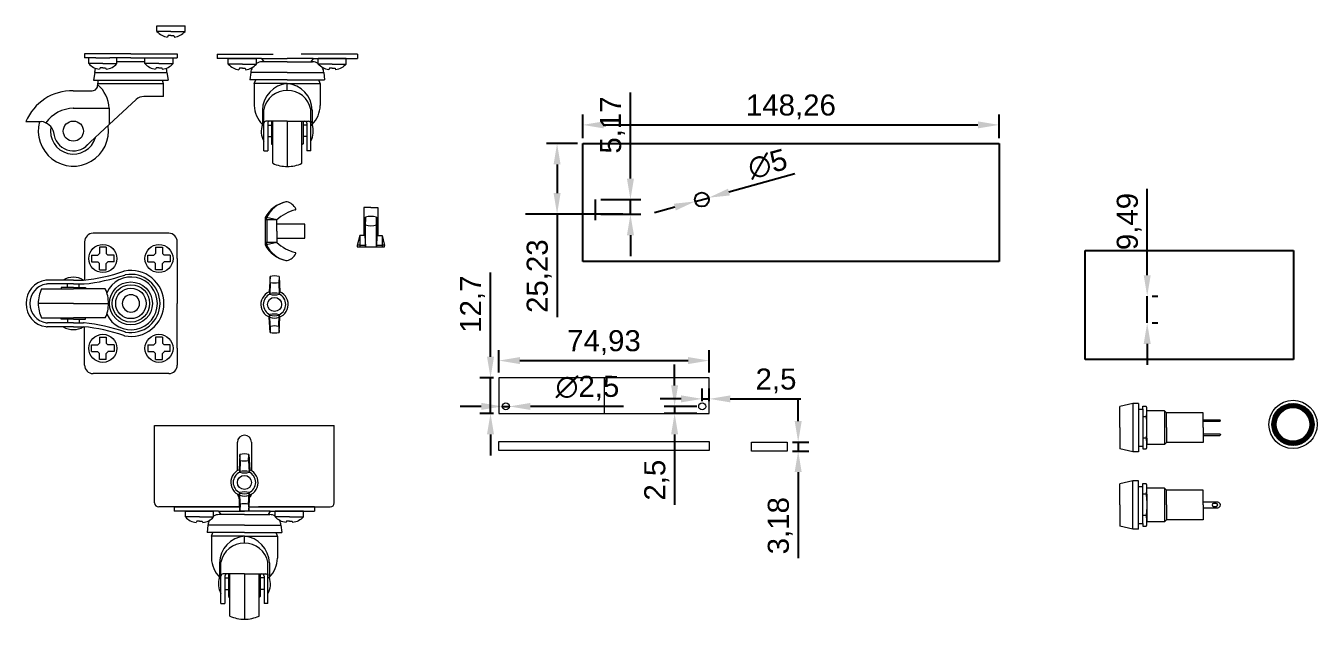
# Model space of a CAD drawing. Header units: millimetres. Extents: x 29 to 1920, y 47 to 1318.
# Drawn here: x 1081.5 to 1541.5, y 1106.7 to 1318.2 of the extents above; entities that cross this region are included whole.
import ezdxf

# ---------------------------------------------------------------- set-up
doc = ezdxf.new("R2010")
doc.units = ezdxf.units.MM
doc.header["$XCLIPFRAME"] = 2
doc.layers.get('0').update_dxf_attribs({"lineweight": 9})
doc.layers.add('Dimensions', color=30, linetype='Continuous', lineweight=13)
doc.layers.add('Images', color=130, linetype='Continuous')
doc.styles.get("Standard").update_dxf_attribs({"font": 'arial.ttf'})
doc.dimstyles.new('ISO-25', dxfattribs={"dimscale": 3, "dimtxt": 2.5, "dimasz": 2.5, "dimexe": 1.25, "dimexo": 0.625, "dimtad": 1, "dimtxsty": 'Standard', "dimcen": 2.5, "dimadec": 0, "dimazin": 0, "dimtfac": 1, "dimtmove": 0, "dimatfit": 3, "dimfxl": 1, "dimarcsym": 0})
picture_1 = doc.add_image_def('image4.jpg', size_in_pixel=(600, 211))
picture_2 = doc.add_image_def('image5.jpg', size_in_pixel=(1600, 1600))

# ---------------------------------------------------------------- blocks, each defined once
blk = doc.blocks.new('Roda (Lado)')
for p, q in [((0, 0), (-16.5, 0)), ((-16.5, 0), (-16.5, -1.5)), ((0, 0), (16.5, 0)), ((16.5, 0), (16.5, -1.5)), ((-12.5, -1.5), (-16.5, -1.5)), ((-15, -3.5), (-15, -1.5)), ((-10, -3.5), (-15, -3.5)), ((-12.5, -1.5), (-7.5, -1.5)), ((-10, -3.5), (-5, -3.5)), ((0, -1.5), (-7.5, -1.5)), ((-5, -2.84), (-5, -1.5)), ((5, -2.84), (-5, -2.84)), ((-5, -3.5), (-5, -2.84)), ((0, -1.5), (16.5, -1.5)), ((5, -2.84), (5, -1.5)), ((5, -3.5), (5, -2.84)), ((10, -3.5), (5, -3.5)), ((10, -3.5), (15, -3.5)), ((15, -3.5), (15, -1.5)), ((-12.85, -6.72), (-13.26, -9.42)), ((-12.85, -6.72), (-12.85, -6.34)), ((-12.85, -6.72), (12.85, -6.72)), ((-11, -4.97), (-11.2, -5.5)), ((-10, -4.97), (-11, -4.97)), ((-10, -4.97), (-9, -4.97)), ((-9, -4.97), (-8.8, -5.5)), ((9, -4.97), (8.8, -5.5)), ((10, -4.97), (9, -4.97)), ((10, -4.97), (11, -4.97)), ((11, -4.97), (11.2, -5.5)), ((12.85, -6.72), (12.85, -6.34)), ((12.85, -6.72), (13.26, -9.42)), ((-20.55, -13.16), (-13.76, -13.16)), ((-13.26, -9.42), (13.26, -9.42)), ((-11.82, -10.7), (-11.53, -9.42)), ((11.63, -10.7), (-11.82, -10.7)), ((-11.82, -11.06), (-11.82, -10.7)), ((11.63, -10.7), (11.26, -9.42)), ((11.63, -15.22), (11.63, -10.7)), ((-7.71, -25.25), (1.89, -16.3)), ((11.63, -15.22), (4.62, -15.22)), ((-20.51, -19.37), (-7.71, -19.37)), ((-7.71, -19.37), (-7.71, -25.25)), ((-37.39, -24.17), (-31.94, -24.17)), ((-7.71, -25.25), (-16.11, -33.05))]:
    blk.add_line(p, q)
blk.add_circle((-20.49, -27.55), 3.59)
for centre, radius, start, end in [((-10.37, 0.69), 6.25, 222.1439, 262.3949), ((-9.63, 0.69), 6.25, 277.6051, 317.8561), ((9.63, 0.69), 6.25, 222.1439, 262.3949), ((10.37, 0.69), 6.25, 277.6051, 317.8561), ((-9.35, -6.34), 3.5, 159.7651, 180), ((9.35, -6.34), 3.5, 0, 20.2349), ((-20.84, -31.09), 17.94, 89.0762, 157.2925), ((-13.77, -11.2), 1.95, 270.2705, 4.1503), ((-19.31, -19.93), 11.61, 2.7683, 49.8413), ((4.62, -19.22), 4, 90, 133), ((-19.98, -32.22), 12.86, 92.1937, 143.5527), ((-20.49, -27.55), 8.18, 89.8843, 90.1157), ((-20.49, -27.55), 8.18, 89.8843, 90.1157), ((-20.49, -27.55), 12.5, 164.3045, 8.7551), ((-32.34, -29.09), 4.94, 11.6075, 85.3728), ((-20.49, -27.55), 8.18, 168.8662, 343.8135), ((-20.49, -27.55), 8.18, 168.8662, 343.8135), ((-20.49, -27.55), 7.04, 184.4613, 317.2353)]:
    blk.add_arc(centre, radius, start, end)
blk = doc.blocks.new('Screw Head (Side)')
for p, q in [((-5, -2), (-5, 0)), ((-5, 0), (5, 0)), ((5, -1.34), (5, 0)), ((0, -2), (-5, -2)), ((-1, -3.47), (-1.2, -4)), ((0, -3.47), (-1, -3.47)), ((0, -2), (5, -2)), ((0, -3.47), (1, -3.47)), ((1, -3.47), (1.2, -4)), ((5, -2), (5, -1.34))]:
    blk.add_line(p, q)
for centre, start, end in [((-0.37, 2.19), 222.1439, 262.3949), ((0.37, 2.19), 277.6051, 317.8561)]:
    blk.add_arc(centre, 6.25, start, end)
blk = doc.blocks.new('Roda (Frente)')
for p, q in [((-25, 0), (-25, -1.54)), ((-25, 0), (-5, 0)), ((25, 0), (25, -1.54)), ((-9.18, -1.54), (-25, -1.54)), ((-9.18, -1.54), (0, -1.54)), ((-9.18, -1.54), (-8.41, -2.7)), ((0, -2.7), (-9.02, -2.7)), ((9.18, -1.54), (0, -1.54)), ((0, -2.7), (9.02, -2.7)), ((25, 0), (5, 0)), ((9.18, -1.54), (8.41, -2.7)), ((9.18, -1.54), (25, -1.54)), ((-13.02, -6.54), (-13.29, -9.08)), ((0, -9.08), (-13.29, -9.08)), ((0, -6.54), (-13.02, -6.54)), ((-11.75, -10.44), (-11.24, -9.08)), ((0, -6.54), (13.02, -6.54)), ((0, -9.08), (13.29, -9.08)), ((11.75, -10.44), (11.24, -9.08)), ((13.02, -6.54), (13.29, -9.08)), ((0, -10.44), (-11.75, -10.44)), ((-11.75, -10.44), (-11.75, -18.22)), ((0, -12.89), (0, -10.44)), ((0, -10.44), (11.75, -10.44)), ((11.75, -10.44), (11.75, -18.22)), ((-8.87, -19.91), (-8.87, -23.87)), ((-8.35, -23.87), (-8.35, -19.66)), ((8.35, -23.87), (8.35, -19.66)), ((8.87, -19.91), (8.87, -23.87)), ((-8.87, -23.87), (-8.87, -25.07)), ((-8.87, -25.07), (-8.35, -25.53)), ((-8.35, -23.87), (-8.35, -24.62)), ((-8.35, -34.46), (-8.35, -24.62)), ((-6.23, -23.87), (-7.6, -23.87)), ((-6.98, -24.62), (-6.98, -34.46)), ((-6.98, -25.31), (-5.64, -25.31)), ((-5.64, -23.87), (-6.23, -23.87)), ((0, -23.87), (-5.64, -23.87)), ((-5.64, -23.87), (-5.64, -31.87)), ((-5.19, -38.88), (-5.19, -23.87)), ((0, -23.87), (0, -40)), ((0, -23.87), (5.64, -23.87)), ((5.19, -38.88), (5.19, -23.87)), ((5.64, -23.87), (6.23, -23.87)), ((5.64, -23.87), (5.64, -31.87)), ((6.98, -25.31), (5.64, -25.31)), ((6.23, -23.87), (7.6, -23.87)), ((6.98, -24.62), (6.98, -34.46)), ((8.35, -23.87), (8.35, -24.62)), ((8.35, -34.46), (8.35, -24.62)), ((8.87, -25.07), (8.35, -25.53)), ((8.87, -23.87), (8.87, -25.07)), ((-6.98, -29.37), (-5.64, -29.37)), ((-5.64, -31.87), (-5.19, -32.29)), ((5.64, -31.87), (5.19, -32.29)), ((6.98, -29.37), (5.64, -29.37)), ((-8.35, -34.46), (-6.98, -34.46)), ((8.35, -34.46), (6.98, -34.46))]:
    blk.add_line(p, q)
for centre, radius, start, end in [((-8.9, -6.83), 4.13, 91.584, 120.5328), ((8.9, -6.83), 4.13, 59.4672, 88.416), ((-8.9, -6.83), 4.13, 149.5149, 175.9895), ((8.9, -6.83), 4.13, 4.0105, 30.4851), ((0.88, -20.15), 9.76, 95.1859, 178.5811), ((-0.19, -21.19), 8.3, 88.6743, 169.3585), ((-0.88, -20.15), 9.76, 1.4189, 84.8141), ((0.19, -21.19), 8.3, 10.6415, 91.3257), ((-1.29, -17.85), 10.47, 182.0322, 223.5877), ((1.29, -17.85), 10.47, 316.4123, 357.9678), ((-2.09, -27.44), 7.18, 160.7215, 209.3744), ((-7.6, -24.62), 0.75, 90, 180), ((-6.23, -24.62), 0.75, 90, 180), ((6.23, -24.62), 0.75, 0, 90), ((7.6, -24.62), 0.75, 0, 90), ((2.09, -27.44), 7.18, 330.6256, 19.2785), ((-0.06, -27.7), 12.3, 245.3471, 270.2989), ((0.06, -27.7), 12.3, 269.7011, 294.6529)]:
    blk.add_arc(centre, radius, start, end)
blk.add_blockref('Screw Head (Side)', (-16, -1.54))
at = {"xscale": -1}
blk.add_blockref('Screw Head (Side)', (16, -1.54), dxfattribs=at)
blk = doc.blocks.new('*U28')
for p, q in [((-1.1, 1.1955), (-1.1, -1.1955)), ((-1.1, 1.1955), (1.1, 1.1955)), ((-1.1, -1.1955), (1.1, -1.1955))]:
    blk.add_line(p, q)
blk = doc.blocks.new('*U29')
at = {"color": 0, "linetype": 'ByBlock', "lineweight": -2, "transparency": 16777216}
blk.add_blockref('*U28', (1151.22, 1218.83), dxfattribs=at)
for p, rotation in [((1154.12, 1221.73), 270.0000000000001), ((1157.02, 1218.83), 180), ((1154.12, 1215.93), 90.00000000000001)]:
    blk.add_blockref('*U28', p, dxfattribs=dict(at, rotation=rotation))
blk = doc.blocks.new('*U30')
for p, q in [((-1.1, 1.1955), (-1.1, -1.1955)), ((-1.1, 1.1955), (1.1, 1.1955)), ((-1.1, -1.1955), (1.1, -1.1955))]:
    blk.add_line(p, q)
blk = doc.blocks.new('*U31')
at = {"color": 0, "linetype": 'ByBlock', "lineweight": -2, "transparency": 16777216}
blk.add_blockref('*U30', (1151.22, 1218.83), dxfattribs=at)
for p, rotation in [((1154.12, 1221.73), 270.0000000000001), ((1157.02, 1218.83), 180), ((1154.12, 1215.93), 90.00000000000001)]:
    blk.add_blockref('*U30', p, dxfattribs=dict(at, rotation=rotation))
blk = doc.blocks.new('*U32')
for p, q in [((-1.1, 1.1955), (-1.1, -1.1955)), ((-1.1, 1.1955), (1.1, 1.1955)), ((-1.1, -1.1955), (1.1, -1.1955))]:
    blk.add_line(p, q)
blk = doc.blocks.new('*U33')
at = {"color": 0, "linetype": 'ByBlock', "lineweight": -2, "transparency": 16777216}
blk.add_blockref('*U32', (1151.22, 1218.83), dxfattribs=at)
for p, rotation in [((1154.12, 1221.73), 270.0000000000001), ((1157.02, 1218.83), 180), ((1154.12, 1215.93), 90.00000000000001)]:
    blk.add_blockref('*U32', p, dxfattribs=dict(at, rotation=rotation))
blk = doc.blocks.new('*U34')
for p, q in [((-1.1, 1.1955), (-1.1, -1.1955)), ((-1.1, 1.1955), (1.1, 1.1955)), ((-1.1, -1.1955), (1.1, -1.1955))]:
    blk.add_line(p, q)
blk = doc.blocks.new('*U35')
at = {"color": 0, "linetype": 'ByBlock', "lineweight": -2, "transparency": 16777216}
blk.add_blockref('*U34', (1151.22, 1218.83), dxfattribs=at)
for p, rotation in [((1154.12, 1221.73), 270.0000000000001), ((1157.02, 1218.83), 180), ((1154.12, 1215.93), 90.00000000000001)]:
    blk.add_blockref('*U34', p, dxfattribs=dict(at, rotation=rotation))
blk = doc.blocks.new('Roda (Bottom)')
for p, q in [((13.5, 25), (-13.5, 25)), ((-16.5, 22), (-16.5, 8.35)), ((16.5, 16), (16.5, 22)), ((-11.2, 17.8), (-11.8, 17.2)), ((-11.8, 14.8), (-11.2, 14.2)), ((-8.8, 17.8), (-8.2, 17.2)), ((-8.2, 14.8), (-8.8, 14.2)), ((8.8, 17.8), (8.2, 17.2)), ((8.2, 14.8), (8.8, 14.2)), ((11.2, 17.8), (11.8, 17.2)), ((11.8, 14.8), (11.2, 14.2)), ((16.5, 16), (16.5, 0)), ((-31.88, 5.19), (-20.5, 5.19)), ((-20.5, 8.31), (-29.85, 8.31)), ((-20.5, 6.93), (-29.75, 6.93)), ((-20.5, 5.63), (-24.82, 5.63)), ((-24.82, 5.63), (-24.82, 5.19)), ((-22.53, 5.63), (-22.53, 6.93)), ((-20.5, 8.31), (-16.91, 8.31)), ((-20.5, 6.93), (-16.9, 6.93)), ((-20.5, 5.63), (-16.18, 5.63)), ((-9.12, 5.19), (-20.5, 5.19)), ((-18.47, 5.63), (-18.47, 6.93)), ((-16.18, 5.63), (-16.18, 5.19)), ((-20.5, 0), (-33, 0)), ((-20.5, 0), (-8, 0)), ((16.5, -16), (16.5, 0)), ((-31.88, -5.19), (-20.5, -5.19)), ((-20.5, -8.31), (-29.85, -8.31)), ((-20.5, -6.93), (-29.75, -6.93)), ((-24.82, -5.63), (-24.82, -5.19)), ((-20.5, -5.63), (-24.82, -5.63)), ((-22.53, -5.63), (-22.53, -6.93)), ((-9.12, -5.19), (-20.5, -5.19)), ((-20.5, -5.63), (-16.18, -5.63)), ((-20.5, -6.93), (-16.9, -6.93)), ((-20.5, -8.31), (-16.91, -8.31)), ((-18.47, -5.63), (-18.47, -6.93)), ((-16.5, -22), (-16.5, -8.35)), ((-16.18, -5.63), (-16.18, -5.19)), ((-11.8, -14.8), (-11.2, -14.2)), ((-11.2, -17.8), (-11.8, -17.2)), ((-8.2, -14.8), (-8.8, -14.2)), ((-8.8, -17.8), (-8.2, -17.2)), ((8.2, -14.8), (8.8, -14.2)), ((8.8, -17.8), (8.2, -17.2)), ((11.8, -14.8), (11.2, -14.2)), ((11.2, -17.8), (11.8, -17.2)), ((16.5, -16), (16.5, -22)), ((13.5, -25), (-13.5, -25))]:
    blk.add_line(p, q)
for centre, radius in [((-10, 16), 5), ((10, 16), 5), ((0, 0), 7.66), ((0, 0), 6.65), ((0, 0), 5.43), ((-10, -16), 5), ((10, -16), 5)]:
    blk.add_circle(centre, radius)
for centre, radius, start, end in [((-13.5, 22), 3, 90, 180), ((13.5, 22), 3, 0, 90), ((-20.75, 3.41), 5.93, 87.572, 124.2913), ((-20.25, 3.41), 5.93, 55.7087, 92.428), ((-23.28, 71.63), 63.64, 275.7483, 288.9923), ((-23.28, 71.63), 65.02, 275.8126, 288.91), ((0, 0), 9.41, 204.0311, 155.9689), ((-1.92, 9.56), 2, 101.3356, 108.9923), ((0, 0), 11.75, 0, 101.3356), ((-1.56, 8.23), 2, 100.7313, 108.91), ((0, 0), 10.37, 0, 100.7313), ((-29.16, 0.18), 8.17, 97.5632, 181.2575), ((-29.16, 0.18), 6.8, 98.8288, 181.2575), ((-20.7, 0.06), 12.3, 155.3471, 180.2989), ((-29.85, 5.31), 3, 90, 97.5632), ((-29.75, 3.93), 3, 90, 98.8288), ((-16.9, 8.93), 2, 270, 275.8126), ((-20.3, 0.06), 12.3, 359.7011, 24.6529), ((-29.16, -0.18), 8.17, 178.7425, 262.4368), ((0, 0), 3.1, 0, 180), ((0, 0), 3.1, 180, 0), ((0, 0), 11.75, 258.6644, 0), ((0, 0), 10.37, 259.2687, 0), ((-29.16, -0.18), 6.8, 178.7425, 261.1712), ((-20.7, -0.06), 12.3, 179.7011, 204.6529), ((-20.3, -0.06), 12.3, 335.3471, 0.2989), ((-29.85, -5.31), 3, 262.4368, 270), ((-29.75, -3.93), 3, 261.1712, 270), ((-20.75, -3.41), 5.93, 235.7087, 272.428), ((-20.25, -3.41), 5.93, 267.572, 304.2913), ((-23.28, -71.63), 63.64, 71.0077, 84.2517), ((-16.9, -8.93), 2, 84.1874, 90), ((-23.28, -71.63), 65.02, 71.09, 84.1874), ((-1.92, -9.56), 2, 251.0077, 258.6644), ((-1.56, -8.23), 2, 251.09, 259.2687), ((-13.5, -22), 3, 180, 270), ((13.5, -22), 3, 270, 0)]:
    blk.add_arc(centre, radius, start, end)
blk.add_blockref('*U29', (-1164.12, -1202.83))
at = {"xscale": -1}
blk.add_blockref('*U31', (1164.12, -1202.83), dxfattribs=at)
at = {"xscale": -1, "rotation": 180}
blk.add_blockref('*U33', (-1164.12, 1202.83), dxfattribs=at)
at = {"rotation": 179.9999999999937}
blk.add_blockref('*U35', (1164.12, 1202.83), dxfattribs=at)
blk = doc.blocks.new('*D51')
at = {"layer": 'Defpoints', "color": 0, "transparency": 16777216}
for p in [(1428.16, 1282.86), (1279.9, 1276.26), (1428.16, 1276.26)]:
    blk.add_point(p, dxfattribs=at)
at = {"layer": 'Images', "color": 0, "lineweight": -2, "transparency": 16777216}
for p, q in [((1279.9, 1278.14), (1279.9, 1286.61)), ((1428.16, 1278.14), (1428.16, 1286.61)), ((1287.4, 1282.86), (1420.66, 1282.86))]:
    blk.add_line(p, q, dxfattribs=at)
at = {"layer": 'Images', "color": 0, "transparency": 16777216}
for points in [[(1287.4, 1284.11), (1287.4, 1281.61), (1279.9, 1282.86)], [(1420.66, 1284.11), (1420.66, 1281.61), (1428.16, 1282.86)]]:
    blk.add_solid(points, dxfattribs=at)
at = {"layer": 'Images', "color": 0, "transparency": 16777216, "insert": (1354.03, 1289.25), "char_height": 7.5, "attachment_point": 5}
blk.add_mtext('148,26', dxfattribs=at)
blk = doc.blocks.new('*D52')
at = {"layer": 'Defpoints', "color": 0, "transparency": 16777216}
for p in [(1279.9, 1276.26), (1270.75, 1251.03), (1279.9, 1251.03)]:
    blk.add_point(p, dxfattribs=at)
at = {"layer": 'Images', "color": 0, "lineweight": -2, "transparency": 16777216}
for p, q in [((1278.02, 1276.26), (1267, 1276.26)), ((1270.75, 1268.76), (1270.75, 1258.53)), ((1278.02, 1251.03), (1267, 1251.03)), ((1270.75, 1251.03), (1270.75, 1214.35))]:
    blk.add_line(p, q, dxfattribs=at)
at = {"layer": 'Images', "color": 0, "transparency": 16777216}
for points in [[(1269.5, 1268.76), (1272, 1268.76), (1270.75, 1276.26)], [(1269.5, 1258.53), (1272, 1258.53), (1270.75, 1251.03)]]:
    blk.add_solid(points, dxfattribs=at)
at = {"layer": 'Images', "color": 0, "transparency": 16777216, "insert": (1264.37, 1228.94), "char_height": 7.5, "attachment_point": 5, "rotation": 90}
blk.add_mtext('25,23', dxfattribs=at)
blk = doc.blocks.new('*D53')
at = {"layer": 'Defpoints', "color": 0, "transparency": 16777216}
for p in [(1324.74, 1256.9), (1319.92, 1255.57)]:
    blk.add_point(p, dxfattribs=at)
at = {"layer": 'Images', "color": 0, "lineweight": -2, "transparency": 16777216}
for p, q in [((1355.46, 1265.44), (1331.97, 1258.91)), ((1319.92, 1255.57), (1324.74, 1256.9)), ((1312.7, 1253.56), (1305.47, 1251.55))]:
    blk.add_line(p, q, dxfattribs=at)
at = {"layer": 'Images', "color": 0, "transparency": 16777216}
for points in [[(1331.63, 1260.12), (1332.3, 1257.71), (1324.74, 1256.9)], [(1312.36, 1254.76), (1313.03, 1252.36), (1319.92, 1255.57)]]:
    blk.add_solid(points, dxfattribs=at)
at = {"layer": 'Images', "color": 0, "transparency": 16777216, "insert": (1345.74, 1268.88), "char_height": 7.5, "attachment_point": 5, "rotation": 15.5194}
blk.add_mtext('∅5', dxfattribs=at)
blk = doc.blocks.new('*D54')
at = {"layer": 'Defpoints', "color": 0, "transparency": 16777216}
for p in [(1284.45, 1256.21), (1296.88, 1256.21), (1284.45, 1251.03)]:
    blk.add_point(p, dxfattribs=at)
at = {"layer": 'Images', "color": 0, "lineweight": -2, "transparency": 16777216}
for p, q in [((1296.88, 1263.71), (1296.88, 1294.44)), ((1286.33, 1256.21), (1300.63, 1256.21)), ((1296.88, 1251.03), (1296.88, 1256.21)), ((1286.33, 1251.03), (1300.63, 1251.03)), ((1296.88, 1243.53), (1296.88, 1236.03))]:
    blk.add_line(p, q, dxfattribs=at)
at = {"layer": 'Images', "color": 0, "transparency": 16777216}
for points in [[(1295.63, 1263.71), (1298.13, 1263.71), (1296.88, 1256.21)], [(1295.63, 1243.53), (1298.13, 1243.53), (1296.88, 1251.03)]]:
    blk.add_solid(points, dxfattribs=at)
at = {"layer": 'Images', "color": 0, "transparency": 16777216, "insert": (1290.5, 1282.82), "char_height": 7.5, "attachment_point": 5, "rotation": 90}
blk.add_mtext('5,17', dxfattribs=at)
blk = doc.blocks.new('*D55')
at = {"layer": 'Defpoints', "color": 0, "transparency": 16777216}
for p in [(1247.04, 1192.7), (1250, 1192.7), (1250, 1180)]:
    blk.add_point(p, dxfattribs=at)
at = {"layer": 'Dimensions', "color": 0, "lineweight": -2, "transparency": 16777216}
for p, q in [((1247.04, 1200.2), (1247.04, 1230.23)), ((1248.12, 1192.7), (1243.29, 1192.7)), ((1247.04, 1180), (1247.04, 1192.7)), ((1248.12, 1180), (1243.29, 1180)), ((1247.04, 1172.5), (1247.04, 1165))]:
    blk.add_line(p, q, dxfattribs=at)
at = {"layer": 'Dimensions', "color": 0, "transparency": 16777216}
for points in [[(1245.79, 1200.2), (1248.29, 1200.2), (1247.04, 1192.7)], [(1245.79, 1172.5), (1248.29, 1172.5), (1247.04, 1180)]]:
    blk.add_solid(points, dxfattribs=at)
at = {"layer": 'Dimensions', "color": 0, "transparency": 16777216, "insert": (1240.66, 1218.96), "char_height": 7.5, "attachment_point": 5, "rotation": 90}
blk.add_mtext('12,7', dxfattribs=at)
blk = doc.blocks.new('*D56')
at = {"layer": 'Defpoints', "color": 0, "transparency": 16777216}
for p in [(1324.93, 1198.85), (1250, 1192.7), (1324.93, 1192.7)]:
    blk.add_point(p, dxfattribs=at)
at = {"layer": 'Dimensions', "color": 0, "lineweight": -2, "transparency": 16777216}
for p, q in [((1250, 1194.58), (1250, 1202.6)), ((1324.93, 1194.58), (1324.93, 1202.6)), ((1257.5, 1198.85), (1317.43, 1198.85))]:
    blk.add_line(p, q, dxfattribs=at)
at = {"layer": 'Dimensions', "color": 0, "transparency": 16777216}
for points in [[(1257.5, 1200.1), (1257.5, 1197.6), (1250, 1198.85)], [(1317.43, 1200.1), (1317.43, 1197.6), (1324.93, 1198.85)]]:
    blk.add_solid(points, dxfattribs=at)
at = {"layer": 'Dimensions', "color": 0, "transparency": 16777216, "insert": (1287.46, 1205.24), "char_height": 7.5, "attachment_point": 5}
blk.add_mtext('74,93', dxfattribs=at)
blk = doc.blocks.new('*D57')
at = {"layer": 'Defpoints', "color": 0, "transparency": 16777216}
for p in [(1352.7, 1169.77), (1352.7, 1166.6), (1356.62, 1166.6)]:
    blk.add_point(p, dxfattribs=at)
at = {"layer": 'Dimensions', "color": 0, "lineweight": -2, "transparency": 16777216}
for p, q in [((1356.62, 1177.27), (1356.62, 1184.77)), ((1354.58, 1169.77), (1360.37, 1169.77)), ((1356.62, 1169.77), (1356.62, 1166.6)), ((1354.58, 1166.6), (1360.37, 1166.6)), ((1356.62, 1159.1), (1356.62, 1128.36))]:
    blk.add_line(p, q, dxfattribs=at)
at = {"layer": 'Dimensions', "color": 0, "transparency": 16777216}
for points in [[(1355.37, 1177.27), (1357.87, 1177.27), (1356.62, 1169.77)], [(1355.37, 1159.1), (1357.87, 1159.1), (1356.62, 1166.6)]]:
    blk.add_solid(points, dxfattribs=at)
at = {"layer": 'Dimensions', "color": 0, "transparency": 16777216, "insert": (1350.24, 1139.98), "char_height": 7.5, "attachment_point": 5, "rotation": 90}
blk.add_mtext('3,18', dxfattribs=at)
blk = doc.blocks.new('*D58')
at = {"layer": 'Defpoints', "color": 0, "transparency": 16777216}
for p in [(1251.25, 1182.5), (1253.75, 1182.5)]:
    blk.add_point(p, dxfattribs=at)
at = {"layer": 'Dimensions', "color": 0, "lineweight": -2, "transparency": 16777216}
for p, q in [((1243.75, 1182.51), (1236.25, 1182.52)), ((1251.25, 1182.5), (1253.75, 1182.5)), ((1294.37, 1182.45), (1261.25, 1182.49))]:
    blk.add_line(p, q, dxfattribs=at)
at = {"layer": 'Dimensions', "color": 0, "transparency": 16777216}
for points in [[(1243.75, 1183.76), (1243.75, 1181.26), (1251.25, 1182.5)], [(1261.25, 1183.74), (1261.25, 1181.24), (1253.75, 1182.5)]]:
    blk.add_solid(points, dxfattribs=at)
at = {"layer": 'Dimensions', "color": 0, "transparency": 16777216, "insert": (1281.57, 1188.97), "char_height": 7.5, "attachment_point": 5, "rotation": 359.9325}
blk.add_mtext('∅2,5', dxfattribs=at)
blk = doc.blocks.new('*D59')
at = {"layer": 'Defpoints', "color": 0, "transparency": 16777216}
for p in [(1322.43, 1182.5), (1312.61, 1180), (1322.43, 1180)]:
    blk.add_point(p, dxfattribs=at)
at = {"layer": 'Dimensions', "color": 0, "lineweight": -2, "transparency": 16777216}
for p, q in [((1312.61, 1190), (1312.61, 1197.5)), ((1320.56, 1182.5), (1308.86, 1182.5)), ((1312.61, 1182.5), (1312.61, 1180)), ((1320.56, 1180), (1308.86, 1180)), ((1312.61, 1172.5), (1312.61, 1147.41))]:
    blk.add_line(p, q, dxfattribs=at)
at = {"layer": 'Dimensions', "color": 0, "transparency": 16777216}
for points in [[(1311.36, 1190), (1313.86, 1190), (1312.61, 1182.5)], [(1311.36, 1172.5), (1313.86, 1172.5), (1312.61, 1180)]]:
    blk.add_solid(points, dxfattribs=at)
at = {"layer": 'Dimensions', "color": 0, "transparency": 16777216, "insert": (1306.23, 1156.21), "char_height": 7.5, "attachment_point": 5, "rotation": 90}
blk.add_mtext('2,5', dxfattribs=at)
blk = doc.blocks.new('*D60')
at = {"layer": 'Defpoints', "color": 0, "transparency": 16777216}
for p in [(1322.43, 1182.5), (1324.93, 1185.19), (1324.93, 1182.5)]:
    blk.add_point(p, dxfattribs=at)
at = {"layer": 'Dimensions', "color": 0, "lineweight": -2, "transparency": 16777216}
for p, q in [((1322.43, 1184.38), (1322.43, 1188.94)), ((1324.93, 1184.38), (1324.93, 1188.94)), ((1314.93, 1185.19), (1307.43, 1185.19)), ((1322.43, 1185.19), (1324.93, 1185.19)), ((1332.43, 1185.19), (1357.52, 1185.19))]:
    blk.add_line(p, q, dxfattribs=at)
at = {"layer": 'Dimensions', "color": 0, "transparency": 16777216}
for points in [[(1314.93, 1186.44), (1314.93, 1183.94), (1322.43, 1185.19)], [(1332.43, 1186.44), (1332.43, 1183.94), (1324.93, 1185.19)]]:
    blk.add_solid(points, dxfattribs=at)
at = {"layer": 'Dimensions', "color": 0, "transparency": 16777216, "insert": (1348.72, 1191.57), "char_height": 7.5, "attachment_point": 5}
blk.add_mtext('2,5', dxfattribs=at)
blk = doc.blocks.new('*D83')
at = {"layer": 'Defpoints', "color": 0, "transparency": 16777216}
for p in [(1480.84, 1221.79), (1480.92, 1221.79), (1480.84, 1212.3)]:
    blk.add_point(p, dxfattribs=at)
at = {"layer": 'Dimensions', "color": 0, "lineweight": -2, "transparency": 16777216}
for p, q in [((1480.92, 1229.29), (1480.92, 1260.04)), ((1480.92, 1212.3), (1480.92, 1221.79)), ((1482.71, 1221.79), (1484.67, 1221.79)), ((1482.71, 1212.3), (1484.67, 1212.3)), ((1480.92, 1204.8), (1480.92, 1197.3))]:
    blk.add_line(p, q, dxfattribs=at)
at = {"layer": 'Dimensions', "color": 0, "transparency": 16777216}
for points in [[(1479.67, 1229.29), (1482.17, 1229.29), (1480.92, 1221.79)], [(1479.67, 1204.8), (1482.17, 1204.8), (1480.92, 1212.3)]]:
    blk.add_solid(points, dxfattribs=at)
at = {"layer": 'Dimensions', "color": 0, "transparency": 16777216, "insert": (1474.53, 1248.41), "char_height": 7.5, "attachment_point": 5, "rotation": 90}
blk.add_mtext('9,49', dxfattribs=at)

msp = doc.modelspace()

# ---------------------------------------------------------------- hatches: boundary and pattern name
h = msp.add_hatch()
h.set_pattern_fill('ANSI31', color=256, scale=0.1)
h.set_pattern_definition([(45, (1927.81053, 184.01448), (-0.2245064, 0.2245064), [])])
h.paths.add_polyline_path([(1525.362, 1176.083, 1), (1540.362, 1176.083, 1)])
h.paths.add_polyline_path([(1538.862, 1176.083, -1), (1526.862, 1176.083, -1)], flags=16)

# ---------------------------------------------------------------- linework, layer by layer
for p, q in [((1204.449, 1253.442), (1201.949, 1253.442)), ((1201.949, 1253.442), (1201.949, 1243.442)), ((1204.449, 1253.442), (1206.949, 1253.442)), ((1206.949, 1253.442), (1206.949, 1243.442)), ((1166.79, 1249.81), (1166.79, 1240.113)), ((1170.89, 1248.962), (1166.79, 1248.962)), ((1170.89, 1248.962), (1167.286, 1249.841)), ((1167.413, 1248.962), (1167.413, 1247.462)), ((1167.413, 1247.462), (1167.413, 1242.462)), ((1170.89, 1247.462), (1170.89, 1248.962)), ((1170.89, 1244.962), (1170.89, 1247.462)), ((1180.89, 1247.462), (1170.89, 1247.462)), ((1180.89, 1242.462), (1180.89, 1247.462)), ((1202.505, 1250.023), (1202.305, 1243.442)), ((1202.505, 1239.965), (1202.505, 1250.023)), ((1206.392, 1239.965), (1206.392, 1250.023)), ((1206.392, 1250.023), (1206.592, 1243.442)), ((1167.413, 1242.462), (1167.413, 1240.962)), ((1170.89, 1244.962), (1170.89, 1242.462)), ((1170.89, 1242.462), (1170.89, 1240.962)), ((1170.89, 1242.462), (1180.89, 1242.462)), ((1200.449, 1243.442), (1199.57, 1239.838)), ((1201.949, 1243.442), (1200.449, 1243.442)), ((1200.449, 1243.442), (1200.449, 1239.342)), ((1202.305, 1243.442), (1201.949, 1243.442)), ((1202.305, 1243.442), (1202.505, 1239.342)), ((1206.592, 1243.442), (1206.392, 1239.342)), ((1206.592, 1243.442), (1206.949, 1243.442)), ((1206.949, 1243.442), (1208.449, 1243.442)), ((1208.449, 1243.442), (1209.328, 1239.838)), ((1208.449, 1243.442), (1208.449, 1239.342)), ((1170.89, 1240.962), (1166.79, 1240.962)), ((1170.89, 1240.962), (1167.286, 1240.083)), ((1199.6, 1239.342), (1209.297, 1239.342)), ((1200.449, 1239.965), (1201.949, 1239.965)), ((1200.449, 1239.965), (1200.449, 1239.342)), ((1201.949, 1239.965), (1202.475, 1239.965)), ((1202.505, 1239.342), (1202.505, 1239.965)), ((1206.392, 1239.342), (1206.392, 1239.965)), ((1206.423, 1239.965), (1206.949, 1239.965)), ((1206.949, 1239.965), (1208.449, 1239.965)), ((1208.449, 1239.965), (1208.449, 1239.342)), ((1168.513, 1228.845), (1168.227, 1223.355)), ((1168.621, 1226.685), (1168.513, 1228.845)), ((1171.73, 1228.845), (1171.621, 1226.669)), ((1171.73, 1228.845), (1172.015, 1223.355)), ((1168.621, 1226.685), (1168.487, 1222.51)), ((1171.621, 1226.685), (1171.756, 1222.51)), ((1168.227, 1223.355), (1168.487, 1222.51)), ((1172.015, 1223.355), (1171.756, 1222.51)), ((1168.227, 1214.363), (1168.487, 1215.208)), ((1168.513, 1208.872), (1168.227, 1214.363)), ((1168.621, 1211.033), (1168.487, 1215.208)), ((1171.621, 1211.033), (1171.756, 1215.208)), ((1171.73, 1208.872), (1172.015, 1214.363)), ((1172.015, 1214.363), (1171.756, 1215.208)), ((1168.621, 1211.033), (1168.513, 1208.872)), ((1171.621, 1211.033), (1171.73, 1208.872)), ((1324.93, 1192.7), (1250, 1192.7)), ((1250, 1192.7), (1250, 1180)), ((1287.465, 1192.7), (1287.465, 1180)), ((1324.93, 1180), (1324.93, 1192.7)), ((1475.826, 1183.54), (1471.226, 1182.44)), ((1471.226, 1174.94), (1471.226, 1182.44)), ((1477.826, 1183.54), (1475.826, 1183.54)), ((1475.826, 1183.54), (1475.826, 1166.34)), ((1477.826, 1183.54), (1477.826, 1166.34)), ((1479.326, 1181.54), (1479.326, 1182.54)), ((1479.326, 1182.54), (1480.469, 1182.54)), ((1250, 1180), (1324.93, 1180)), ((1477.826, 1181.54), (1479.326, 1181.54)), ((1479.326, 1181.54), (1479.326, 1168.34)), ((1480.826, 1178.74), (1479.326, 1178.74)), ((1487.076, 1180.94), (1480.826, 1180.94)), ((1480.826, 1178.74), (1480.826, 1180.94)), ((1480.826, 1174.94), (1480.826, 1178.74)), ((1487.826, 1180.19), (1487.076, 1180.94)), ((1487.076, 1180.94), (1487.076, 1168.94)), ((1487.826, 1174.94), (1487.826, 1180.19)), ((1500.826, 1180.19), (1487.826, 1180.19)), ((1500.826, 1174.94), (1500.826, 1180.19)), ((1500.826, 1177.69), (1506.786, 1177.69)), ((1507.026, 1177.45), (1507.026, 1177.43)), ((1127.402, 1148.155), (1127.402, 1175.677)), ((1127.402, 1175.677), (1191.402, 1175.677)), ((1191.402, 1148.155), (1191.402, 1175.677)), ((1471.226, 1174.94), (1471.226, 1167.44)), ((1480.826, 1171.14), (1480.826, 1174.94)), ((1487.826, 1174.94), (1487.826, 1169.69)), ((1500.826, 1177.19), (1506.786, 1177.19)), ((1500.826, 1174.94), (1500.826, 1169.69)), ((1156.902, 1159.666), (1156.902, 1169.769)), ((1161.902, 1169.769), (1161.902, 1159.666)), ((1477.826, 1168.34), (1479.326, 1168.34)), ((1480.826, 1171.14), (1479.326, 1171.14)), ((1479.326, 1168.34), (1479.326, 1167.34)), ((1480.826, 1171.14), (1480.826, 1168.94)), ((1487.076, 1168.94), (1480.826, 1168.94)), ((1487.826, 1169.69), (1487.076, 1168.94)), ((1500.826, 1169.69), (1487.826, 1169.69)), ((1500.826, 1172.69), (1506.786, 1172.69)), ((1500.826, 1172.19), (1506.786, 1172.19)), ((1507.026, 1172.45), (1507.026, 1172.43)), ((1157.793, 1165.4), (1157.507, 1159.91)), ((1157.902, 1163.239), (1157.793, 1165.4)), ((1160.902, 1163.239), (1161.01, 1165.4)), ((1161.01, 1165.4), (1161.296, 1159.91)), ((1475.826, 1166.34), (1471.226, 1167.44)), ((1477.826, 1166.34), (1475.826, 1166.34)), ((1479.326, 1167.34), (1480.469, 1167.34)), ((1156.902, 1159.666), (1156.902, 1159.603)), ((1157.507, 1159.91), (1157.767, 1159.064)), ((1157.902, 1163.239), (1157.767, 1159.064)), ((1160.902, 1163.239), (1161.036, 1159.064)), ((1161.296, 1159.91), (1161.036, 1159.064)), ((1161.902, 1159.603), (1161.902, 1159.666)), ((1475.826, 1155.968), (1471.226, 1154.868)), ((1471.226, 1147.368), (1471.226, 1154.868)), ((1477.826, 1155.968), (1475.826, 1155.968)), ((1475.826, 1138.768), (1475.826, 1155.968)), ((1477.826, 1138.768), (1477.826, 1155.968)), ((1479.326, 1153.968), (1479.326, 1154.968)), ((1479.326, 1154.968), (1480.469, 1154.968)), ((1157.507, 1150.917), (1157.767, 1151.763)), ((1157.793, 1145.427), (1157.507, 1150.917)), ((1157.902, 1147.588), (1157.767, 1151.763)), ((1160.902, 1147.588), (1161.036, 1151.763)), ((1161.01, 1145.427), (1161.296, 1150.917)), ((1161.296, 1150.917), (1161.036, 1151.763)), ((1477.826, 1153.968), (1479.326, 1153.968)), ((1479.326, 1140.768), (1479.326, 1153.968)), ((1480.826, 1151.168), (1479.326, 1151.168)), ((1487.076, 1153.368), (1480.826, 1153.368)), ((1480.826, 1151.168), (1480.826, 1153.368)), ((1480.826, 1151.168), (1480.826, 1147.368)), ((1487.826, 1152.618), (1487.076, 1153.368)), ((1487.076, 1153.368), (1487.076, 1141.368)), ((1487.826, 1147.368), (1487.826, 1152.618)), ((1500.826, 1152.618), (1487.826, 1152.618)), ((1500.826, 1147.368), (1500.826, 1152.618)), ((1157.729, 1146.655), (1128.902, 1146.655)), ((1134.402, 1146.655), (1134.402, 1145.115)), ((1134.402, 1146.655), (1154.402, 1146.655)), ((1154.402, 1146.655), (1157.729, 1146.655)), ((1157.902, 1147.588), (1157.793, 1145.427)), ((1160.902, 1147.588), (1161.01, 1145.427)), ((1160.948, 1146.655), (1164.402, 1146.655)), ((1161.074, 1146.655), (1189.902, 1146.655)), ((1184.402, 1146.655), (1164.402, 1146.655)), ((1184.402, 1146.655), (1184.402, 1145.115)), ((1471.226, 1147.368), (1471.226, 1139.868)), ((1480.826, 1147.368), (1480.826, 1143.568)), ((1487.826, 1147.368), (1487.826, 1142.118)), ((1506.026, 1148.368), (1500.826, 1148.368)), ((1500.826, 1147.368), (1500.826, 1142.118)), ((1500.826, 1146.368), (1506.026, 1146.368)), ((1504.026, 1147.368), (1504.026, 1147.368)), ((1505.526, 1147.868), (1504.526, 1147.868)), ((1504.526, 1146.868), (1505.526, 1146.868)), ((1506.026, 1147.368), (1506.026, 1147.368)), ((1506.026, 1147.368), (1506.026, 1147.368)), ((1507.026, 1147.368), (1507.026, 1147.368)), ((1507.026, 1147.368), (1507.026, 1147.368)), ((1150.222, 1145.115), (1134.402, 1145.115)), ((1150.222, 1145.115), (1159.402, 1145.115)), ((1150.222, 1145.115), (1150.995, 1143.958)), ((1159.402, 1143.958), (1150.386, 1143.958)), ((1168.581, 1145.115), (1159.402, 1145.115)), ((1159.402, 1143.958), (1168.418, 1143.958)), ((1168.581, 1145.115), (1167.808, 1143.958)), ((1168.581, 1145.115), (1184.402, 1145.115)), ((1477.826, 1140.768), (1479.326, 1140.768)), ((1480.826, 1143.568), (1479.326, 1143.568)), ((1479.326, 1140.768), (1479.326, 1139.768)), ((1480.826, 1143.568), (1480.826, 1141.368)), ((1487.076, 1141.368), (1480.826, 1141.368)), ((1487.826, 1142.118), (1487.076, 1141.368)), ((1500.826, 1142.118), (1487.826, 1142.118)), ((1146.38, 1140.118), (1146.114, 1137.573)), ((1159.402, 1137.573), (1146.114, 1137.573)), ((1159.402, 1140.118), (1146.38, 1140.118)), ((1147.649, 1136.22), (1148.16, 1137.573)), ((1159.402, 1136.22), (1147.649, 1136.22)), ((1147.649, 1136.22), (1147.649, 1128.432)), ((1159.402, 1140.118), (1172.423, 1140.118)), ((1159.402, 1137.573), (1172.69, 1137.573)), ((1159.402, 1133.761), (1159.402, 1136.22)), ((1159.402, 1136.22), (1171.154, 1136.22)), ((1171.154, 1136.22), (1170.643, 1137.573)), ((1171.154, 1136.22), (1171.154, 1128.432)), ((1172.423, 1140.118), (1172.69, 1137.573)), ((1475.826, 1138.768), (1471.226, 1139.868)), ((1477.826, 1138.768), (1475.826, 1138.768)), ((1479.326, 1139.768), (1480.469, 1139.768)), ((1151.05, 1122.786), (1151.05, 1126.994)), ((1167.753, 1122.786), (1167.753, 1126.994)), ((1150.53, 1126.745), (1150.53, 1122.786)), ((1150.53, 1122.786), (1150.53, 1121.582)), ((1151.05, 1122.786), (1151.05, 1122.036)), ((1153.176, 1122.786), (1151.8, 1122.786)), ((1153.758, 1122.786), (1153.176, 1122.786)), ((1159.402, 1122.786), (1153.758, 1122.786)), ((1153.758, 1122.786), (1153.758, 1114.786)), ((1154.208, 1107.776), (1154.208, 1122.786)), ((1159.402, 1122.786), (1159.402, 1106.655)), ((1159.402, 1122.786), (1165.045, 1122.786)), ((1164.595, 1107.776), (1164.595, 1122.786)), ((1165.045, 1122.786), (1165.628, 1122.786)), ((1165.045, 1122.786), (1165.045, 1114.786)), ((1165.628, 1122.786), (1167.003, 1122.786)), ((1167.753, 1122.786), (1167.753, 1122.036)), ((1168.273, 1126.745), (1168.273, 1122.786)), ((1168.273, 1122.786), (1168.273, 1121.582)), ((1150.53, 1121.582), (1151.05, 1121.121)), ((1151.05, 1112.197), (1151.05, 1122.036)), ((1152.426, 1122.036), (1152.426, 1112.197)), ((1152.426, 1121.344), (1153.758, 1121.344)), ((1166.378, 1121.344), (1165.045, 1121.344)), ((1166.378, 1122.036), (1166.378, 1112.197)), ((1167.753, 1112.197), (1167.753, 1122.036)), ((1168.273, 1121.582), (1167.753, 1121.121)), ((1152.426, 1117.282), (1153.758, 1117.282)), ((1153.758, 1114.786), (1154.208, 1114.364)), ((1165.045, 1114.786), (1164.595, 1114.364)), ((1166.378, 1117.282), (1165.045, 1117.282)), ((1151.05, 1112.197), (1152.426, 1112.197)), ((1167.753, 1112.197), (1166.378, 1112.197))]:
    msp.add_line(p, q)
for points in [[(1250, 1170), (1324.93, 1170), (1324.93, 1166.825), (1250, 1166.825)], [(1340, 1169.775), (1352.7, 1169.775), (1352.7, 1166.6), (1340, 1166.6)]]:
    msp.add_lwpolyline(points, close=True)
for centre, radius in [((1170.121, 1218.859), 2.5), ((1252.5, 1182.5), 1.25), ((1322.43, 1182.5), 1.25), ((1532.862, 1176.083), 8.6), ((1532.862, 1176.083), 7.5), ((1532.862, 1176.083), 6), ((1159.402, 1155.414), 2.5)]:
    msp.add_circle(centre, radius)
for centre, radius, start, end in [((1176.513, 1244.688), 10.99, 102.4756, 152.2184), ((1176.482, 1245.535), 10.155, 103.39352, 154.91024), ((1181.127, 1238.054), 14.959, 104.00563, 133.18438), ((1174.362, 1254.44), 1, 77.57539, 103.39352), ((1174.355, 1254.442), 1, 77.69465, 102.4756), ((1173.617, 1251.062), 4.459, 24.55541, 77.57539), ((1177.446, 1252.811), 0.25, 284.00563, 24.55541), ((1167.121, 1248.46), 1.39, 83.20626, 103.80042), ((1165.365, 1249.115), 2.053, 355.71794, 20.70127), ((1204.449, 1240.68), 9.543, 78.24908, 101.75092), ((1204.449, 1253.351), 6.445, 252.45008, 287.54992), ((1167.121, 1241.463), 1.39, 256.19958, 276.79374), ((1176.513, 1245.235), 10.99, 207.7816, 257.5244), ((1165.365, 1240.808), 2.053, 339.29873, 4.28206), ((1176.482, 1244.389), 10.155, 205.08976, 256.60648), ((1181.127, 1251.869), 14.959, 226.81562, 255.99437), ((1177.446, 1237.112), 0.25, 335.44459, 75.99437), ((1200.951, 1239.673), 1.39, 173.20626, 193.80042), ((1200.296, 1237.917), 2.053, 85.71794, 110.70127), ((1208.602, 1237.917), 2.053, 69.29873, 94.28206), ((1207.947, 1239.673), 1.39, 346.19958, 6.79374), ((1174.362, 1235.483), 1, 256.60648, 282.42461), ((1174.355, 1235.481), 1, 257.5244, 282.30535), ((1173.617, 1238.861), 4.459, 282.42461, 335.44459), ((1170.121, 1222.034), 6.998, 76.71204, 103.28796), ((1170.121, 1218.859), 7.953, 100.87101, 100.87463), ((1170.121, 1233.547), 7.039, 257.69614, 282.30386), ((1170.121, 1218.859), 4.879, 112.84661, 67.15339), ((1170.121, 1218.859), 4, 114.11814, 245.88186), ((1170.099, 1228.126), 5.855, 254.00988, 286.43244), ((1170.121, 1213.993), 8.891, 79.47559, 100.51871), ((1170.121, 1218.859), 4, 294.11814, 65.88186), ((1170.099, 1209.592), 5.855, 73.56756, 105.99012), ((1170.121, 1223.725), 8.891, 259.48129, 280.52441), ((1170.121, 1204.171), 7.039, 77.69614, 102.30386), ((1170.121, 1215.683), 6.998, 256.71204, 283.28796), ((1480.469, 1182.34), 0.2, 13.24097, 90), ((1474.739, 1180.992), 6.087, 359.51318, 13.24097), ((1468.574, 1180.954), 12.252, 349.58998, 359.93544), ((1468.574, 1176.526), 12.252, 0.06456, 10.41002), ((1506.786, 1177.45), 0.24, 0, 90), ((1506.786, 1177.43), 0.24, 270, 0), ((1468.574, 1173.354), 12.252, 349.58998, 359.93544), ((1159.402, 1169.769), 2.5, 0, 180), ((1468.574, 1168.926), 12.252, 0.06456, 10.41002), ((1474.779, 1168.883), 6.047, 346.71769, 0.53687), ((1506.786, 1172.45), 0.24, 0, 90), ((1506.786, 1172.43), 0.24, 270, 0), ((1159.402, 1158.589), 6.998, 76.71204, 103.28796), ((1480.469, 1167.54), 0.2, 270, 346.71769), ((1159.402, 1155.414), 4.879, 112.84661, 67.15339), ((1159.402, 1155.414), 4, 114.11814, 245.88186), ((1159.38, 1164.681), 5.855, 254.00988, 286.43244), ((1159.401, 1150.547), 8.891, 79.47559, 100.51871), ((1159.402, 1155.414), 7.953, 100.87101, 100.87463), ((1159.402, 1170.102), 7.039, 257.69614, 282.30386), ((1159.402, 1155.414), 7.953, 79.12537, 79.12899), ((1159.402, 1155.414), 4, 294.11814, 65.88186), ((1480.469, 1154.768), 0.2, 13.28231, 90), ((1474.779, 1153.425), 6.047, 359.46313, 13.28231), ((1159.402, 1151.666), 2.5, 190.8017, 222.42021), ((1159.38, 1146.147), 5.855, 73.56756, 105.99012), ((1159.401, 1160.28), 8.891, 259.48129, 280.52441), ((1159.402, 1151.666), 2.5, 317.57979, 349.1983), ((1468.574, 1153.382), 12.252, 349.58998, 359.93544), ((1468.574, 1148.954), 12.252, 0.06456, 10.41002), ((1128.902, 1148.155), 1.5, 180, 270), ((1159.402, 1152.238), 6.998, 256.71204, 283.28796), ((1159.402, 1155.414), 7.953, 259.12537, 259.12899), ((1159.402, 1140.726), 7.039, 77.69614, 102.30386), ((1159.402, 1155.414), 7.953, 280.87101, 280.87463), ((1189.902, 1148.155), 1.5, 270, 0), ((1468.574, 1145.782), 12.252, 349.58998, 359.93544), ((1504.526, 1147.368), 0.5, 90, 180), ((1504.526, 1147.368), 0.5, 180, 270), ((1505.526, 1147.368), 0.5, 0, 90), ((1505.526, 1147.368), 0.5, 270, 0), ((1506.026, 1147.368), 1, 0, 90), ((1506.026, 1147.368), 1, 270, 0), ((1150.5, 1139.829), 4.13, 149.51488, 175.98951), ((1150.5, 1139.829), 4.13, 91.58398, 120.53285), ((1168.303, 1139.829), 4.13, 59.46715, 88.41602), ((1168.303, 1139.829), 4.13, 4.01049, 30.48512), ((1468.574, 1141.354), 12.252, 0.06456, 10.41002), ((1474.739, 1141.316), 6.087, 346.75903, 0.48682), ((1160.283, 1126.503), 9.757, 95.18594, 178.58113), ((1158.52, 1126.503), 9.757, 1.41887, 84.81406), ((1480.469, 1139.968), 0.2, 270, 346.75903), ((1159.21, 1125.461), 8.302, 88.67429, 169.35846), ((1159.594, 1125.461), 8.302, 10.64154, 91.32571), ((1158.117, 1128.803), 10.474, 182.03218, 223.5877), ((1160.687, 1128.803), 10.474, 316.4123, 357.96782), ((1151.8, 1122.036), 0.75, 90, 180), ((1153.176, 1122.036), 0.75, 90, 180), ((1165.628, 1122.036), 0.75, 0, 90), ((1167.003, 1122.036), 0.75, 0, 90), ((1157.307, 1119.211), 7.18, 160.72148, 209.37436), ((1161.496, 1119.211), 7.18, 330.62564, 19.27852), ((1159.337, 1118.952), 12.297, 245.34714, 270.29888), ((1159.466, 1118.952), 12.297, 269.70112, 294.65286)]:
    msp.add_arc(centre, radius, start, end)
at = {"layer": 'Images'}
for p, q in [((1284.453, 1248.907), (1284.453, 1256.208)), ((1294.154, 1251.033), (1259.528, 1251.033))]:
    msp.add_line(p, q, dxfattribs=at)
msp.add_circle((1322.331, 1256.236), 2.5, dxfattribs=at)

# ---------------------------------------------------------------- block references
for name, p in [('Screw Head (Side)', (1133.235, 1318.183)), ('Roda (Lado)', (1118.959, 1308.206)), ('Roda (Frente)', (1174.66, 1308.038)), ('Roda (Bottom)', (1118.97, 1219.219)), ('Screw Head (Side)', (1143.402, 1145.115))]:
    msp.add_blockref(name, p)
at = {"xscale": -1}
msp.add_blockref('Screw Head (Side)', (1175.402, 1145.115), dxfattribs=at)

# ---------------------------------------------------------------- dimensions: what is measured, and where the dimension line sits
at = {"layer": 'Dimensions'}
for base, p1, p2, picture, middle in [((1480.917, 1221.788), (1480.84, 1212.3), (1480.84, 1221.788), '*D83', (1474.534, 1248.412)), ((1247.043, 1192.7), (1250, 1180), (1250, 1192.7), '*D55', (1240.66, 1218.963)), ((1312.613, 1180), (1322.43, 1182.5), (1322.43, 1180), '*D59', (1306.231, 1156.206)), ((1356.619520458, 1166.59954967), (1352.7, 1169.77454967), (1352.7, 1166.59954967), '*D57', (1350.237358112, 1139.978642439))]:
    dim = msp.add_linear_dim(base=base, p1=p1, p2=p2, angle=90, dimstyle='ISO-25', dxfattribs=at)
    dim.commit()
    dim.dimension.update_dxf_attribs({"geometry": picture, "text_midpoint": middle})
for base, p1, p2, picture, middle in [((1324.93, 1198.854), (1250, 1192.7), (1324.93, 1192.7), '*D56', (1287.465, 1205.236)), ((1324.93, 1185.192), (1322.43, 1182.5), (1324.93, 1182.5), '*D60', (1348.724, 1191.574))]:
    dim = msp.add_linear_dim(base=base, p1=p1, p2=p2, dimstyle='ISO-25', dxfattribs=at)
    dim.commit()
    dim.dimension.update_dxf_attribs({"geometry": picture, "text_midpoint": middle})
dim = msp.add_diameter_dim_2p(p1=(1251.25, 1182.501), p2=(1253.75, 1182.499), dimstyle='ISO-25', dxfattribs=at)
dim.commit()
dim.dimension.update_dxf_attribs({"geometry": '*D58', "text_midpoint": (1281.568, 1188.971)})
at = {"layer": 'Images'}
dim = msp.add_linear_dim(base=(1428.159, 1282.865), p1=(1279.897, 1276.263), p2=(1428.159, 1276.263), dimstyle='ISO-25', dxfattribs=at)
dim.commit()
dim.dimension.update_dxf_attribs({"geometry": '*D51', "text_midpoint": (1354.028, 1289.247)})
for base, p1, p2, picture, middle in [((1296.8796, 1256.2079), (1284.4527, 1251.0335), (1284.4527, 1256.2079), '*D54', (1290.4975, 1282.8236)), ((1270.751, 1251.033), (1279.897, 1276.263), (1279.897, 1251.033), '*D52', (1264.369, 1228.94))]:
    dim = msp.add_linear_dim(base=base, p1=p1, p2=p2, angle=90, dimstyle='ISO-25', dxfattribs=at)
    dim.commit()
    dim.dimension.update_dxf_attribs({"geometry": picture, "text_midpoint": middle})
dim = msp.add_diameter_dim_2p(p1=(1319.923, 1255.567), p2=(1324.74, 1256.905), dimstyle='ISO-25', dxfattribs=at)
dim.commit()
dim.dimension.update_dxf_attribs({"geometry": '*D53', "text_midpoint": (1347.327, 1263.177), "dimtype": 163})

# ---------------------------------------------------------------- pictures from other files: only their frames are drawn
image = msp.add_image(picture_1, insert=(1279.282, 1232.494), size_in_units=(149.699, 52.644), dxfattribs=at)
image.set_boundary_path([(1.968, 35.073), (596.206, 203.623)])
image = msp.add_image(picture_2, insert=(1442.459, 1162.487), size_in_units=(104.354, 104.354), dxfattribs=at)
image.set_boundary_path([(249.97, 440.328), (1387.765, 1035.253)])

doc.saveas('drawing.dxf')
